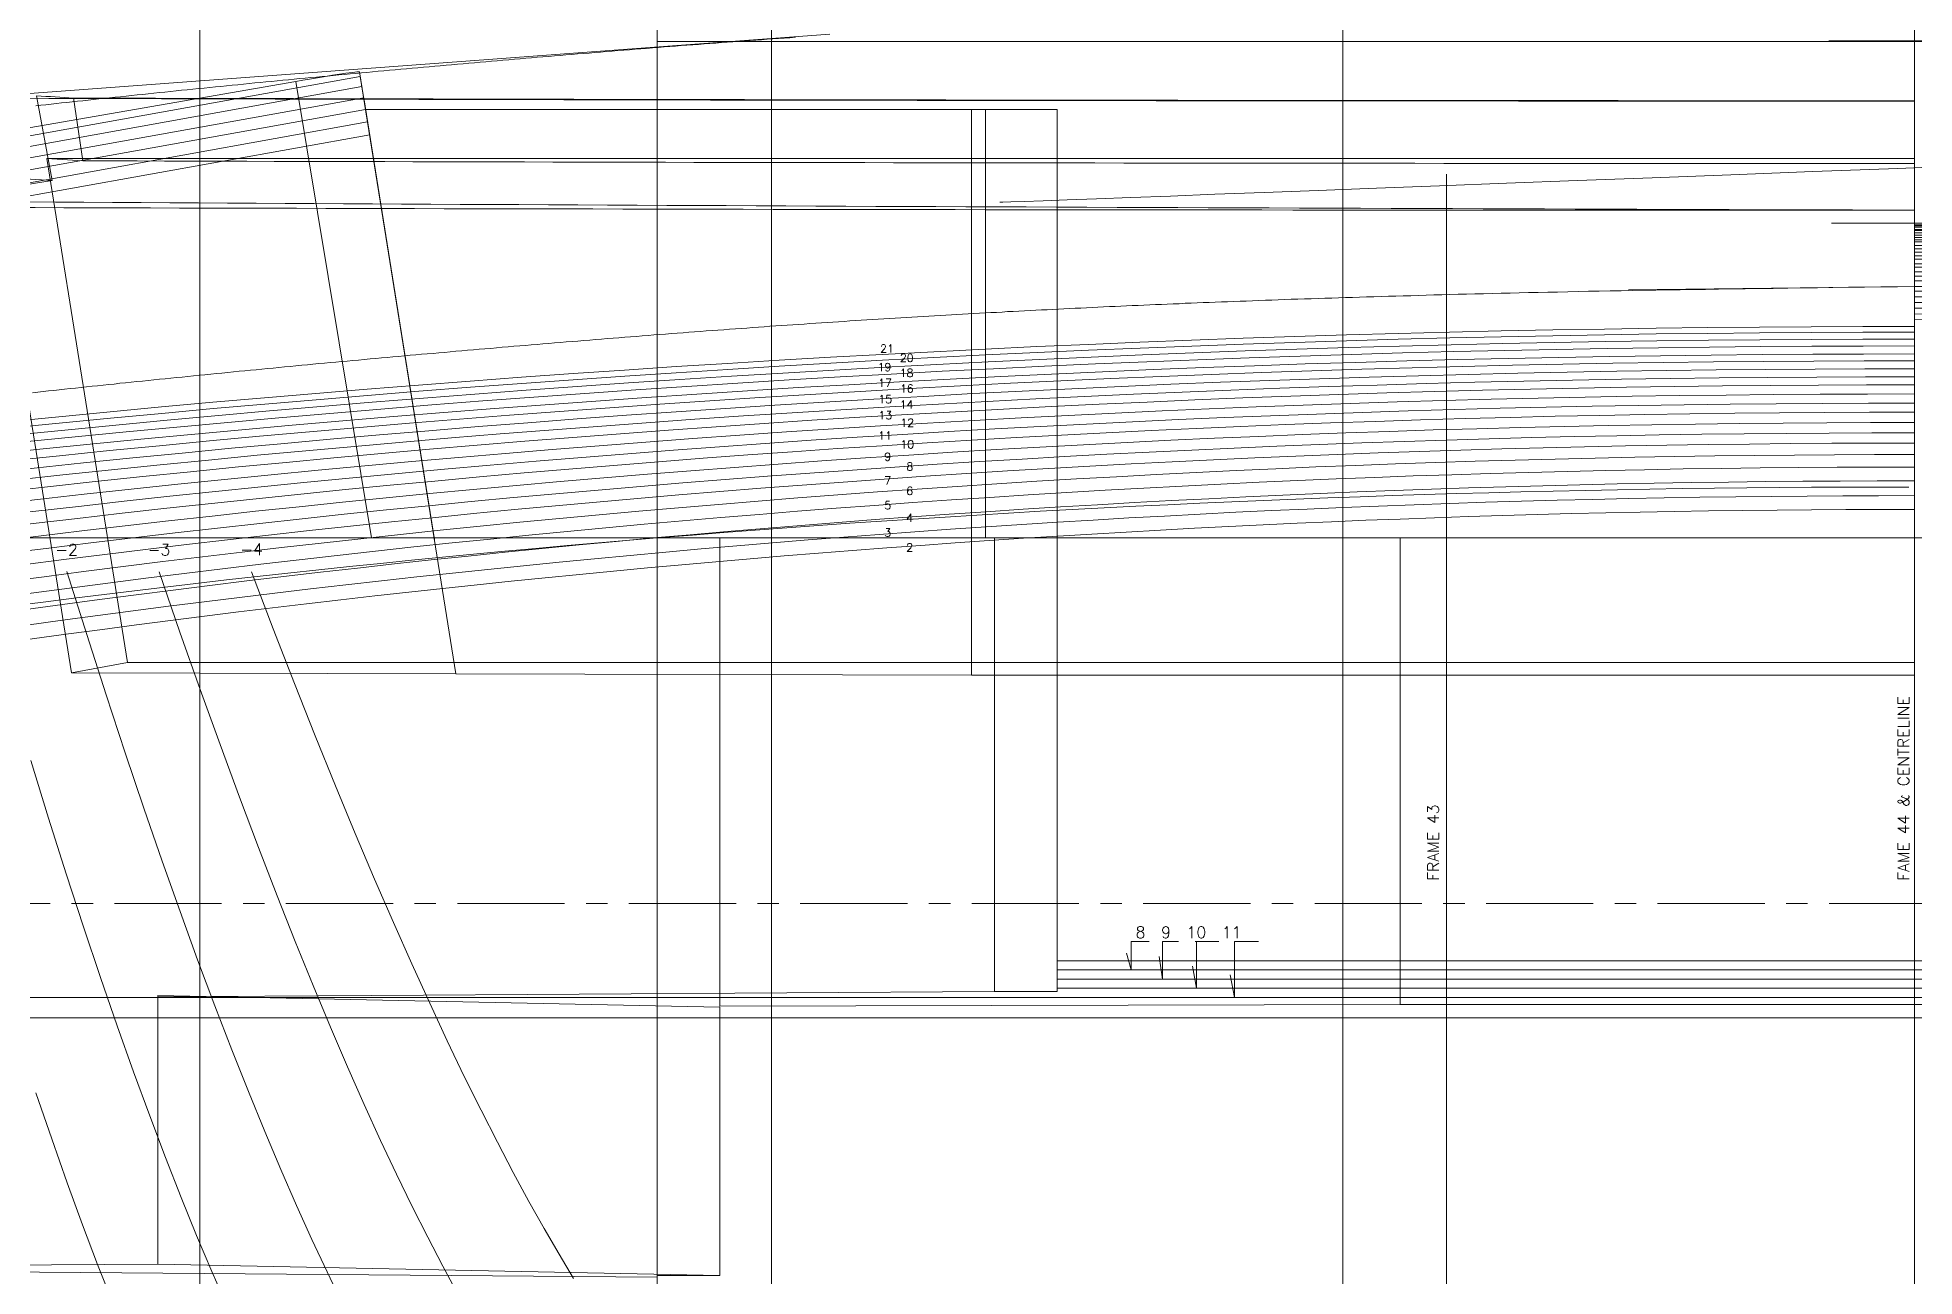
# Model space of a CAD drawing. Extents: x -3086 to 3308, y -97 to 4301.
# Drawn here: x -1642 to 0, y 2224 to 3308 of the extents above; entities that cross this region are included whole.
import ezdxf
from ezdxf.enums import TextEntityAlignment as Align

# ---------------------------------------------------------------- set-up
doc = ezdxf.new("R2010")
doc.units = 0
doc.header["$LTSCALE"] = 3
doc.header["$MEASUREMENT"] = 0
doc.linetypes.add('CENTER', pattern=[50, 31.25, -6.25, 6.25, -6.25])
doc.layers.get('0').update_dxf_attribs({"linetype": 'CONTINUOUS'})
for name, color, linetype in [('-1', 7, 'CONTINUOUS'), ('-2', 7, 'CONTINUOUS'), ('-3', 7, 'CONTINUOUS'), ('-4', 7, 'CONTINUOUS'), ('10', 7, 'CONTINUOUS'), ('11', 7, 'CONTINUOUS'), ('12', 7, 'CONTINUOUS'), ('13', 7, 'CONTINUOUS'), ('14', 7, 'CONTINUOUS'), ('15', 7, 'CONTINUOUS'), ('16', 7, 'CONTINUOUS'), ('17', 7, 'CONTINUOUS'), ('18', 7, 'CONTINUOUS'), ('19', 7, 'CONTINUOUS'), ('2', 7, 'CONTINUOUS'), ('20', 7, 'CONTINUOUS'), ('21', 7, 'CONTINUOUS'), ('22', 7, 'CONTINUOUS'), ('23', 7, 'CONTINUOUS'), ('24', 7, 'CONTINUOUS'), ('25', 7, 'CONTINUOUS'), ('26', 7, 'CONTINUOUS'), ('27', 7, 'CONTINUOUS'), ('28', 7, 'CONTINUOUS'), ('29', 7, 'CONTINUOUS'), ('3', 7, 'CONTINUOUS'), ('30', 7, 'CONTINUOUS'), ('31', 7, 'CONTINUOUS'), ('32', 7, 'CONTINUOUS'), ('33', 7, 'CONTINUOUS'), ('34', 7, 'CONTINUOUS'), ('35', 7, 'CONTINUOUS'), ('36', 7, 'CONTINUOUS'), ('37', 7, 'CONTINUOUS'), ('38', 7, 'CONTINUOUS'), ('39', 7, 'CONTINUOUS'), ('4', 7, 'CONTINUOUS'), ('40', 7, 'CONTINUOUS'), ('41', 7, 'CONTINUOUS'), ('42', 7, 'CONTINUOUS'), ('43', 7, 'CONTINUOUS'), ('44', 7, 'CONTINUOUS'), ('45', 7, 'CONTINUOUS'), ('46', 7, 'CONTINUOUS'), ('47', 7, 'CONTINUOUS'), ('48', 7, 'CONTINUOUS'), ('49', 7, 'CONTINUOUS'), ('5', 7, 'CONTINUOUS'), ('6', 7, 'CONTINUOUS'), ('7', 7, 'CONTINUOUS'), ('8', 7, 'CONTINUOUS'), ('9', 7, 'CONTINUOUS'), ('CENTER', 1, 'CENTER'), ('P1', 1, 'CONTINUOUS'), ('P3', 7, 'CONTINUOUS'), ('P5', 3, 'CONTINUOUS')]:
    doc.layers.add(name, color=color, linetype=linetype)
doc.styles.get("Standard").update_dxf_attribs({"font": 'SIMPLEX'})

msp = doc.modelspace()

# ---------------------------------------------------------------- linework, layer by layer
at = {"layer": '-1', "lineweight": 0, "elevation": -20650}
msp.add_lwpolyline([(-1647.9, 2675.3), (-1632.3, 2624.7), (-1616.9, 2576.2), (-1601.8, 2529.8), (-1586.9, 2485.5), (-1572.3, 2443.2), (-1558, 2402.9), (-1543.8, 2364.4), (-1529.9, 2327.8), (-1516.2, 2292.9), (-1502.8, 2259.7), (-1489.5, 2228.2), (-1476.4, 2198.3)], dxfattribs=at)
at = {"layer": '-2', "lineweight": 0, "elevation": -21050}
msp.add_lwpolyline([(-1616.3, 2840.5), (-1598.9, 2785.4), (-1581.9, 2732.6), (-1565.3, 2682), (-1549, 2633.6), (-1533, 2587.3), (-1517.3, 2543), (-1501.9, 2500.8), (-1486.8, 2460.5), (-1472, 2422.1), (-1457.5, 2385.5), (-1443.2, 2350.6), (-1429.2, 2317.5), (-1415.5, 2286), (-1402, 2256.1), (-1388.7, 2227.7), (-1375.7, 2200.8)], dxfattribs=at)
at = {"layer": '-3', "lineweight": 0, "elevation": -21450}
msp.add_lwpolyline([(-1535.7, 2840.3), (-1517.5, 2787.7), (-1499.7, 2737.4), (-1482.3, 2689.2), (-1465.3, 2643.1), (-1448.7, 2599), (-1432.4, 2556.9), (-1416.5, 2516.8), (-1400.9, 2478.5), (-1385.6, 2442), (-1370.7, 2407.3), (-1356.1, 2374.3), (-1341.8, 2342.9), (-1327.8, 2313.2), (-1314.1, 2284.9), (-1300.6, 2258.2), (-1287.4, 2232.8), (-1274.5, 2208.8)], dxfattribs=at)
at = {"layer": '-4', "lineweight": 0, "elevation": -21850}
msp.add_lwpolyline([(-1454.8, 2840.4), (-1435.8, 2790.4), (-1417.2, 2742.6), (-1399.1, 2696.8), (-1381.3, 2653.1), (-1364.1, 2611.3), (-1347.2, 2571.5), (-1330.7, 2533.5), (-1314.6, 2497.3), (-1298.9, 2462.8), (-1283.6, 2430), (-1268.6, 2398.9), (-1254, 2369.3), (-1239.7, 2341.2), (-1225.8, 2314.7), (-1212.1, 2289.5), (-1198.8, 2265.7), (-1185.7, 2243.2), (-1173, 2222)], dxfattribs=at)
at = {"lineweight": 0, "elevation": -20250}
msp.add_lwpolyline([(-1643.4, 2384.4), (-1629.6, 2344.1), (-1616.1, 2305.7), (-1602.7, 2269.1), (-1589.5, 2234.3), (-1576.4, 2201.2)], dxfattribs=at)
at = {"layer": '10', "lineweight": 0}
msp.add_line((-1914.2, 3174, -16250), (-1359.6, 3273.8, -16250), dxfattribs=at)
msp.add_arc((0, -10966.4, -16250), 13946.4, 90, 100.32877, dxfattribs=at)
at = {"layer": '11', "lineweight": 0}
msp.add_arc((0, -11331.6, -15850), 14319.6, 90, 100.30539, dxfattribs=at)
at = {"layer": '12', "lineweight": 0}
msp.add_arc((0, -11650.4, -15450), 14646.4, 90, 100.29943, dxfattribs=at)
at = {"layer": '13', "lineweight": 0}
msp.add_arc((0, -11981.3, -15050), 14985.3, 90, 100.26813, dxfattribs=at)
at = {"layer": '14', "lineweight": 0}
msp.add_arc((0, -12319.5, -14650), 15330.5, 90, 100.21499, dxfattribs=at)
at = {"layer": '15', "color": 15, "lineweight": 0}
msp.add_polyline3d([(0, 453.1, 0), (0, 3305, 0)], dxfattribs=at)
msp.add_polyline3d([(0, 453.1, 0), (0, 3305, 0)], dxfattribs=at)
at = {"layer": '15', "lineweight": 0}
msp.add_arc((0, -12598.1, -14250), 15616.1, 90, 100.18335, dxfattribs=at)
at = {"layer": '16', "lineweight": 0}
msp.add_arc((0, -12874.4, -13850), 15899.4, 90, 100.13302, dxfattribs=at)
at = {"layer": '17', "lineweight": 0}
msp.add_arc((0, -13145.3, -13450), 16176.3, 90, 100.06598, dxfattribs=at)
at = {"layer": '18', "lineweight": 0}
msp.add_arc((0, -13275.3, -13050), 16313.3, 90, 100.06379, dxfattribs=at)
at = {"layer": '19', "lineweight": 0}
msp.add_arc((0, -13454.8, -12650), 16498.8, 90, 100.00693, dxfattribs=at)
at = {"layer": '2', "lineweight": 0}
msp.add_arc((0, -9123.9, -19450), 12018.9, 90, 99.15194, dxfattribs=at)
at = {"layer": '20', "lineweight": 0}
msp.add_arc((0, -13547.6, -12250), 16597.6, 90, 99.97703, dxfattribs=at)
at = {"layer": '21', "lineweight": 0}
msp.add_arc((0, -13682.6, -11850), 16737.6, 90, 99.89534, dxfattribs=at)
at = {"layer": '22', "lineweight": 0}
msp.add_arc((0, -13657.5, -11450), 16718.5, 80.11896, 90, dxfattribs=at)
at = {"layer": '23', "lineweight": 0}
msp.add_arc((0, -13606.6, -11050), 16672.6, 80.14541, 90, dxfattribs=at)
at = {"layer": '24', "lineweight": 0}
msp.add_arc((0, -13464.4, -10650), 16535.4, 80.14491, 90, dxfattribs=at)
at = {"layer": '25', "lineweight": 0}
msp.add_arc((0, -13299.2, -10250), 16375.2, 80.15793, 90, dxfattribs=at)
at = {"layer": '26', "lineweight": 0}
msp.add_arc((0, -13043.7, -9850), 16124.7, 80.14366, 90, dxfattribs=at)
at = {"layer": '27', "lineweight": 0}
msp.add_arc((0, -12701.2, -9450), 15787.2, 80.10172, 90, dxfattribs=at)
at = {"layer": '28', "lineweight": 0}
msp.add_polyline3d([(14.9, 3089.8, -9100.3), (0, 3090, -9100)], dxfattribs=at)
msp.add_arc((0, -12338.3, -9050), 15428.3, 80.07278, 90, dxfattribs=at)
at = {"layer": '29', "lineweight": 0}
msp.add_arc((0, -11891.1, -8650), 14986.1, 80.01482, 90, dxfattribs=at)
at = {"layer": '3', "lineweight": 0}
msp.add_line((-1100, 3928.8, -14650), (-1100, 1975, -14650), dxfattribs=at)
at = {"layer": '3', "lineweight": 0, "extrusion": (0, 1, 0)}
msp.add_line((0, 2761, -17949.6), (-1563.4, 2761, -17949.6), dxfattribs=at)
at = {"layer": '3', "lineweight": 0}
msp.add_arc((0, -9190.4, -19050), 12097.4, 90, 99.4739, dxfattribs=at)
at = {"layer": '30', "lineweight": 0}
msp.add_arc((0, -11427.3, -8250), 14526.3, 79.97024, 90, dxfattribs=at)
at = {"layer": '31', "lineweight": 0}
msp.add_arc((0, -10949.4, -7850), 14052.4, 79.94117, 90, dxfattribs=at)
at = {"layer": '32', "lineweight": 0}
msp.add_arc((0, -10331.3, -7450), 13438.3, 79.8334, 90, dxfattribs=at)
at = {"layer": '33', "lineweight": 0}
msp.add_arc((0, -9770.2, -7050), 12880.2, 79.78904, 90, dxfattribs=at)
at = {"layer": '34', "lineweight": 0}
msp.add_arc((0, -9143.8, -6650), 12257.8, 79.71398, 90, dxfattribs=at)
at = {"layer": '35', "lineweight": 0}
msp.add_arc((0, -8516.4, -6250), 11633.4, 79.65798, 90, dxfattribs=at)
at = {"layer": '36', "lineweight": 0}
msp.add_arc((0, -7829.7, -5850), 10949.7, 79.56782, 90, dxfattribs=at)
at = {"layer": '37', "lineweight": 0}
msp.add_arc((0, -7088.7, -5450), 10211.7, 79.43849, 90, dxfattribs=at)
at = {"layer": '38', "lineweight": 0}
msp.add_arc((0, -6358.5, -5050), 9484.5, 79.32963, 90, dxfattribs=at)
at = {"layer": '39', "lineweight": 0}
msp.add_arc((0, -5583.4, -4650), 8712.4, 79.17619, 90, dxfattribs=at)
at = {"layer": '4', "lineweight": 0}
msp.add_arc((0, -9272.5, -18650), 12192.5, 90, 99.77474, dxfattribs=at)
at = {"layer": '40', "lineweight": 0}
msp.add_arc((0, -4879.7, -4250), 8010.7, 79.11982, 90, dxfattribs=at)
at = {"layer": '41', "lineweight": 0}
msp.add_arc((0, -4136.4, -3850), 7269.4, 79.02312, 90, dxfattribs=at)
at = {"layer": '42', "lineweight": 0}
msp.add_arc((0, -3357.5, -3450), 6492.5, 78.87516, 90, dxfattribs=at)
at = {"layer": '43', "lineweight": 0}
msp.add_arc((0, -2602.3, -3050), 5739.3, 78.76427, 90, dxfattribs=at)
at = {"layer": '44', "lineweight": 0}
msp.add_arc((0, -1818.6, -2650), 4957.6, 78.5888, 90, dxfattribs=at)
at = {"layer": '45', "lineweight": 0}
msp.add_arc((0, -1112.6, -2250), 4252.6, 78.593, 90, dxfattribs=at)
at = {"layer": '46', "lineweight": 0}
msp.add_arc((0, -334.6, -1850), 3476.6, 78.4007, 90, dxfattribs=at)
at = {"layer": '47', "lineweight": 0}
msp.add_arc((0, 412.9, -1450), 2730.1, 78.2714, 90, dxfattribs=at)
at = {"layer": '48', "lineweight": 0}
msp.add_arc((0, 1077, -1050), 2066, 78.5663, 90, dxfattribs=at)
at = {"layer": '49', "lineweight": 0}
msp.add_arc((0, 1804.1, -650), 1339.9, 78.6943, 90, dxfattribs=at)
at = {"layer": '5', "lineweight": 0}
msp.add_line((-1702.1, 3159.7, -18254.9), (-1351.4, 3222.8, -18254.9), dxfattribs=at)
msp.add_arc((0, -9425.7, -18250), 12357.7, 90, 100.00692, dxfattribs=at)
at = {"layer": '6', "lineweight": 0}
msp.add_line((-1750.1, 3162.5, -17854.9), (-1353.2, 3234, -17854.9), dxfattribs=at)
msp.add_arc((0, -9634.6, -17850), 12577.6, 90, 100.17986, dxfattribs=at)
at = {"layer": '7', "lineweight": 0}
msp.add_line((-1681.7, 3186.1, -17450), (-1355, 3244.9, -17450), dxfattribs=at)
msp.add_arc((0, -9951.4, -17450), 12904.4, 90, 100.25138, dxfattribs=at)
at = {"layer": '8', "lineweight": 0}
msp.add_line((-1839.8, 3168.3, -17050), (-1356.6, 3255.2, -17050), dxfattribs=at)
msp.add_arc((0, -10302.9, -17050), 13264.9, 90, 100.28155, dxfattribs=at)
at = {"layer": '9', "lineweight": 0}
msp.add_line((-1878.9, 3171.1, -16650), (-1358.2, 3264.9, -16650), dxfattribs=at)
msp.add_arc((0, -10622.6, -16650), 13593.6, 90, 100.32213, dxfattribs=at)
at = {"layer": 'CENTER', "lineweight": 0}
for p, q in [((0, 4142.9, -14850), (0, 2448, -14850)), ((0, 2870, -15540), (0, 2461.8, -15540))]:
    msp.add_line(p, q, dxfattribs=at)
at = {"layer": 'CENTER', "lineweight": 0, "extrusion": (0, 1, 0)}
for p, q in [((0, 3090, -9100), (0, 4027, -11021)), ((0, 3144, -650), (0, 3145.3, -125.7)), ((0, 3143, -1050), (0, 3144, -650)), ((0, 3143, -1050), (0, 3144, -650)), ((0, 3142, -1850), (0, 3143, -1450)), ((0, 3143, -1450), (0, 3143, -1050)), ((0, 3143, -1450), (0, 3143, -1050)), ((0, 3142, -1850), (0, 3143, -1450)), ((0, 3140, -2250), (0, 3142, -1850)), ((0, 3140, -2250), (0, 3142, -1850)), ((0, 3139, -2650), (0, 3140, -2250)), ((0, 3139, -2650), (0, 3140, -2250)), ((0, 3137, -3050), (0, 3139, -2650)), ((0, 3137, -3050), (0, 3139, -2650)), ((0, 3135, -3450), (0, 3137, -3050)), ((0, 3135, -3450), (0, 3137, -3050)), ((0, 3133, -3850), (0, 3135, -3450)), ((0, 3133, -3850), (0, 3135, -3450)), ((0, 3131, -4250), (0, 3133, -3850)), ((0, 3131, -4250), (0, 3133, -3850)), ((0, 3129, -4650), (0, 3131, -4250)), ((0, 3129, -4650), (0, 3131, -4250)), ((0, 3126, -5050), (0, 3129, -4650)), ((0, 3126, -5050), (0, 3129, -4650)), ((0, 3123, -5450), (0, 3126, -5050)), ((0, 3123, -5450), (0, 3126, -5050)), ((0, 3120, -5850), (0, 3123, -5450)), ((0, 3120, -5850), (0, 3123, -5450)), ((0, 3117, -6250), (0, 3120, -5850)), ((0, 3117, -6250), (0, 3120, -5850)), ((0, 3114, -6650), (0, 3117, -6250)), ((0, 3114, -6650), (0, 3117, -6250)), ((0, 3110, -7050), (0, 3114, -6650)), ((0, 3110, -7050), (0, 3114, -6650)), ((0, 3107, -7450), (0, 3110, -7050)), ((0, 3107, -7450), (0, 3110, -7050)), ((0, 3103, -7850), (0, 3107, -7450)), ((0, 3103, -7850), (0, 3107, -7450)), ((0, 3099, -8250), (0, 3103, -7850)), ((0, 3099, -8250), (0, 3103, -7850)), ((0, 3095, -8650), (0, 3099, -8250)), ((0, 3095, -8650), (0, 3099, -8250)), ((0, 3090, -9050), (0, 3095, -8650)), ((0, 3090, -9050), (0, 3095, -8650)), ((0, 3086, -9450), (0, 3090, -9050)), ((0, 3086, -9450), (0, 3090, -9050)), ((0, 3086, -9450), (0, 3081, -9850)), ((0, 3076, -10250), (0, 3081, -9850)), ((0, 3076, -10250), (0, 3081, -9850)), ((0, 3071, -10650), (0, 3076, -10250)), ((0, 3071, -10650), (0, 3076, -10250)), ((0, 3066, -11050), (0, 3071, -10650)), ((0, 3066, -11050), (0, 3071, -10650)), ((0, 3061, -11450), (0, 3066, -11050)), ((0, 3061, -11450), (0, 3066, -11050)), ((0, 3055, -11850), (0, 3061, -11450)), ((0, 3055, -11850), (0, 3061, -11450)), ((0, 3050, -12250), (0, 3055, -11850)), ((0, 3050, -12250), (0, 3055, -11850)), ((0, 3044, -12650), (0, 3050, -12250)), ((0, 3044, -12650), (0, 3050, -12250)), ((0, 3038, -13050), (0, 3044, -12650)), ((0, 3038, -13050), (0, 3044, -12650)), ((0, 3031, -13450), (0, 3038, -13050)), ((0, 3031, -13450), (0, 3038, -13050)), ((0, 3025, -13850), (0, 3031, -13450)), ((0, 3025, -13850), (0, 3031, -13450)), ((0, 3018, -14250), (0, 3025, -13850)), ((0, 3018, -14250), (0, 3025, -13850)), ((0, 3011, -14650), (0, 3018, -14250)), ((0, 3011, -14650), (0, 3018, -14250)), ((0, 3004, -15050), (0, 3011, -14650)), ((0, 3004, -15050), (0, 3011, -14650)), ((0, 2996, -15450), (0, 3004, -15050)), ((0, 2996, -15450), (0, 3004, -15050)), ((0, 2988, -15850), (0, 2996, -15450)), ((0, 2988, -15850), (0, 2996, -15450)), ((0, 2980, -16250), (0, 2988, -15850)), ((0, 2980, -16250), (0, 2988, -15850)), ((0, 2971, -16650), (0, 2980, -16250)), ((0, 2971, -16650), (0, 2980, -16250)), ((0, 2962, -17050), (0, 2971, -16650)), ((0, 2962, -17050), (0, 2971, -16650)), ((0, 2953, -17450), (0, 2962, -17050)), ((0, 2953, -17450), (0, 2962, -17050)), ((0, 2943, -17850), (0, 2953, -17450)), ((0, 2943, -17850), (0, 2953, -17450)), ((0, 2932, -18250), (0, 2943, -17850)), ((0, 2932, -18250), (0, 2943, -17850)), ((0, 2920, -18650), (0, 2932, -18250)), ((0, 2920, -18650), (0, 2932, -18250)), ((0, 2907, -19050), (0, 2920, -18650)), ((0, 2907, -19050), (0, 2920, -18650)), ((0, 2895, -19450), (0, 2907, -19050)), ((0, 2895, -19450), (0, 2907, -19050)), ((0, 2461.8, -15540), (0, 2500, -17349.6))]:
    msp.add_line(p, q, dxfattribs=at)
at = {"layer": 'CENTER', "lineweight": 0, "extrusion": (-1, 0, 0)}
for p, q in [((0, 3305, 0), (0, 2736.4, -440.9)), ((0, 2752.6, -18470.5), (0, 3252.6, -18550.5)), ((0, 2761, -17950), (0, 3201.9, -17950)), ((0, 3197.6, -18541.7), (0, 3201.9, -17949.6)), ((0, 2895, -19450), (0, 2883, -19757)), ((0, 2750, -17349.6), (0, 2776, -18650))]:
    msp.add_line(p, q, dxfattribs=at)
at = {"layer": 'CENTER', "lineweight": 0, "extrusion": (7.03121e-18, -0.999974, 0.007143)}
for p, q in [((0, 3252.2, -18600.5), (0, 3252.6, -18550.5)), ((0, 3156.7, -18675.6), (0, 3156.8, -18655.6)), ((0, 2750, -17349.6), (0, 2500, -17349.6))]:
    msp.add_line(p, q, dxfattribs=at)
at = {"layer": 'CENTER', "lineweight": 0, "extrusion": (1, 0, 0)}
for p, q in [((0, 3156.8, -18655.6), (0, 3252.2, -18600.5)), ((0, 2914.6, -18817), (0, 3159.4, -18675.6)), ((0, 2920, -18650), (0, 2776, -18650))]:
    msp.add_line(p, q, dxfattribs=at)
at = {"layer": 'CENTER', "color": 1, "lineweight": 0}
msp.add_line((0, 2870, -14850), (0, 2870, -15540), dxfattribs=at)
at = {"layer": 'CENTER', "color": 5, "lineweight": 0}
msp.add_line((3169.1, 2550, -10650), (-2987.4, 2550, -10650), dxfattribs=at)
at = {"layer": 'CENTER', "linetype": 'Continuous', "lineweight": 0}
for q in [(-2982.3, 2450), (2982.3, 2450)]:
    msp.add_line((0, 2450), q, dxfattribs=at)
at = {"layer": 'P1', "lineweight": 0}
for p, q in [((-1500, 0, -10650), (-1500, 4224.4, -10650)), ((-1000, 0, -10650), (-1000, 4224.4, -10650)), ((-500, 0, -10650), (-500, 4224.4, -10650)), ((-409.4, 3188.3, 78.5), (-409.4, 493, 78.5)), ((-685.1, 2516.8, -10650), (-685.1, 2492, -17049.7)), ((-669.5, 2516.8, -10650), (-685.1, 2516.8, -10650)), ((-643.9, 2516.8, -10650), (-657.7, 2516.8, -10650)), ((-657.7, 2516.8, -10650), (-657.7, 2484, -16649.8)), ((-608.5, 2516.8, -10650), (-629.3, 2516.8, -10650)), ((-628, 2516.8, -10650), (-628, 2476, -16249.8)), ((-573.7, 2516.8, -10650), (-594.8, 2516.8, -10650)), ((-594.8, 2516.8, -10650), (-594.8, 2468, -15849.9)), ((-685.1, 2492, -17049.7), (-689.2, 2506.7, -10650)), ((-657.7, 2484, -16649.8), (-660.8, 2503.7, -10650)), ((-628, 2476, -16249.8), (-631.5, 2495.4, -10650)), ((-594.8, 2468, -15849.9), (-598.6, 2487.6, -10650))]:
    msp.add_line(p, q, dxfattribs=at)
at = {"layer": 'P1', "lineweight": 0, "extrusion": (0, 1, 0)}
for p, q in [((-1825.9, 3245.7, -10461.1), (-948.8, 3310.7, -9830.1)), ((-75, 3305, 0), (0, 3305, 0)), ((75, 3305, 0), (0, 3305, 0)), ((-1294.8, 2868.7, -16005.5), (-1360.3, 3278, -16005.8)), ((0, 3145.3, -125.7), (-72.5, 3145.3, -125.7)), ((0, 3145.3, -125.7), (72.5, 3145.3, -125.7)), ((-750, 2870, -17374.8), (-750, 2750, -17374.7)), ((0, 2752, -17448.8), (0, 2761, -17950)), ((0, 2750.5, -17376.6), (0, 2752, -17448.8)), ((0, 2750, -17349.6), (0, 2750.5, -17376.6)), ((0, 2500, -17349.6), (750, 2500, -17349.6))]:
    msp.add_line(p, q, dxfattribs=at)
at = {"layer": 'P1', "lineweight": 0, "extrusion": (0, -1, 0)}
msp.add_line((-750, 3244.9, -17364.7), (-750, 2870, -17302.2), dxfattribs=at)
at = {"layer": 'P3', "lineweight": 0}
for p, q in [((0, -30, -10650), (0, 4272.1, -10650)), ((-1360.3, 3277.9, -16012.2), (-1355, 3244.9, -17450)), ((-1359.6, 3273.8, -16250), (-1295, 2870, -16250)), ((-1358.2, 3264.9, -16650), (-1295, 2870, -16650)), ((-1356.6, 3255.2, -17050), (-1295, 2870, -17050)), ((-1355, 3244.9, -17450), (-1276, 2751.1, -17450)), ((-1355, 3244.9, -17450), (-825, 3244.9, -17450)), ((-1681.7, 3186.1, -17450), (-1612.2, 2752, -17450)), ((-1633.9, 3201.9, -17949.6), (-1563.4, 2761, -17949.6)), ((-250, 3087, -9113), (0, 3090, -9100)), ((0, 3090, -9100), (0, 3090, -9100)), ((0, 3090, -9100), (0, 3090, -9100)), ((250, 3087, -9113), (0, 3090, -9100)), ((-1295, 2870, -17450), (-750, 2870, -17450)), ((-1295, 2870, -17050), (-750, 2870, -17050)), ((-1295, 2870, -16650), (-750, 2870, -16650)), ((-1295, 2870, -16250), (-750, 2870, -16250)), ((-804.8, 2870, -16084.7), (-804.8, 2473, -16084.7)), ((-750, 2870, -16156.9), (-750, 2870, -17302.2)), ((-750, 2870, -17050), (-750, 2492, -17050)), ((-750, 2870, -16650), (-750, 2484, -16650)), ((-750, 2870, -16250), (-750, 2476, -16250)), ((-750, 2870, -16156.9), (-750, 2473, -16156.9)), ((-750, 2870, -17302.2), (-750, 2870, -17374.8)), ((0, 2750, -17349.6), (-750, 2750, -17349.6)), ((-750, 2473, -16156.9), (-750, 2500, -17449.6)), ((0, 2500, -17449.6), (-750, 2500, -17449.6)), ((0, 2500, -17349.6), (-750, 2500, -17349.6)), ((0, 2500, -17349.6), (750, 2500, -17349.6)), ((0, 2500, -17449.6), (750, 2500, -17449.6)), ((0, 2492, -17049.7), (-750, 2492, -17049.7)), ((0, 2484, -16649.8), (-750, 2484, -16649.8)), ((0, 2492, -17049.7), (750, 2492, -17049.7)), ((0, 2484, -16649.8), (750, 2484, -16649.8)), ((0, 2468, -15849.9), (-1750, 2468, -15849.9)), ((0, 2468, -15849.9), (-1641.4, 2468, -15849.9)), ((-1536.6, 2469.6, -15879.3), (-1536.6, 2234.6, -15879.3)), ((0, 2476, -16249.8), (-750, 2476, -16249.8)), ((0, 2476, -16249.8), (750, 2476, -16249.8)), ((0, 2468, -15849.9), (750, 2468, -15849.9)), ((-1045, 2459.5, -15375.2), (-1045, 2224.5, -15375.2))]:
    msp.add_line(p, q, dxfattribs=at)
at = {"layer": 'P3', "color": 7, "lineweight": 0}
for p, q in [((-1100, 3304.5, -14850), (1364.5, 3304.5, -14850)), ((-1100, 3304.5, -14923.8), (674.4, 3304.5, -14923.8)), ((-1100, 3304.5, -14850), (-1100, 3304.5, -14923.8)), ((0, 3304.5, -14850), (0, 3304.5, -14923.8)), ((-1100, 2870, -14650), (-1100, 2870, -15302.9)), ((675, 2870, -15540), (-450, 2870, -15540)), ((0, 2870, -15540), (450, 2870, -15540)), ((0, 2461.8, -15540), (-450, 2461.8, -15540)), ((0, 2461.8, -15540), (750, 2461.8, -15540))]:
    msp.add_line(p, q, dxfattribs=at)
at = {"layer": 'P3', "color": 7, "lineweight": 0, "extrusion": (0, 1, 0)}
for p, q in [((-1100, 3304.5, -14850), (-1100, 2870, -14850)), ((-1100, 2870, -14993.3), (-1046.1, 2870, -14993.3)), ((-1046.1, 2870, -14993.3), (-449.2, 2870, -14993.3)), ((-1045, 2870, -15375.2), (-450, 2870, -15540)), ((-449.2, 2870, -14993.3), (674.4, 2870, -14993.3))]:
    msp.add_line(p, q, dxfattribs=at)
at = {"layer": 'P3', "color": 7, "lineweight": 0, "extrusion": (1, 0, 0)}
for p, q in [((-1100, 2870, -14993.3), (-1100, 3304.5, -14923.8)), ((-1045, 2460.2, -15375.2), (-450, 2461.8, -15540))]:
    msp.add_line(p, q, dxfattribs=at)
at = {"layer": 'P3', "lineweight": 0, "extrusion": (1, 0, 0)}
for p, q in [((0, 2870, -14993.3), (0, 3304.5, -14923.8)), ((-1642.8, 3256.9, -17949.3), (-1629.1, 3182.9, -17904.4)), ((-1045, 2870, -15375.2), (-1045, 2460.2, -15375.2)), ((-1612.2, 2752, -17450), (-1563.4, 2761, -17949.6))]:
    msp.add_line(p, q, dxfattribs=at)
at = {"layer": 'P3', "lineweight": 0, "extrusion": (0, 1, 0)}
for p, q in [((-1415.9, 3269.5, -15939.6), (-1694.2, 3221.1, -15860.2)), ((-1681.7, 3186.1, -17450), (-1629.1, 3182.9, -17904.4)), ((0, 3201.9, -17949.6), (-1633.9, 3201.9, -17949.6)), ((-1695, 2870, -15835.4), (-1349.8, 2870, -15932)), ((-1349.8, 2870, -15932), (-804.8, 2870, -16084.7)), ((-1295, 2870, -16004.2), (-1295, 2870, -17147.5)), ((-750, 2723, -16156.9), (-750, 2870, -16156.9)), ((-750, 2500, -17349.6), (-362.3, 2500, -17349.6)), ((-362.3, 2500, -17349.6), (0, 2500, -17349.6)), ((-1536.6, 2468.6, -15879.3), (-1349.7, 2469.6, -15931.8)), ((-1536.6, 2469.6, -15879.3), (-1045, 2459.5, -15375.2)), ((-1349.7, 2469.6, -15931.8), (-804.8, 2473, -16084.7)), ((-1045, 2224.5, -15375.2), (-1045, 2459.5, -15375.2)), ((-1695.3, 2233.7, -15834.8), (-1536.6, 2234.6, -15879.3)), ((-1536.6, 2234.6, -15879.3), (-1045, 2224.5, -15375.2)), ((-1750, 2228.4, -15571.5), (-1100, 2223.1, -15302.9))]:
    msp.add_line(p, q, dxfattribs=at)
at = {"layer": 'P3', "lineweight": 0, "extrusion": (-1, 0, 0)}
for p, q in [((-1349.8, 2870, -15932), (-1415.9, 3269.5, -15939.6)), ((-825, 3244.9, -17450), (-825, 2750, -17449.7)), ((-750, 3244.9, -17375), (-750, 2750, -17374.7)), ((-750, 2500, -17349.6), (-750, 2750, -17349.6)), ((-750, 2473, -16156.9), (-750, 2723, -16156.9))]:
    msp.add_line(p, q, dxfattribs=at)
at = {"layer": 'P3', "lineweight": 0, "extrusion": (7.03121e-18, -0.999974, 0.007143)}
for p, q in [((-1610.5, 3255, -18218.9), (-1602.3, 3200, -18212.9)), ((-1602.3, 3200, -18212.9), (-1633.9, 3201.9, -17949.6)), ((-1725.3, 3167.1, -17894.2), (-1629.1, 3182.9, -17904.4))]:
    msp.add_line(p, q, dxfattribs=at)
at = {"layer": 'P3', "lineweight": 0, "extrusion": (0, -1, 0)}
for p, q in [((-1355, 3244.9, -17200), (-812.6, 3244.9, -17290.7)), ((-1355, 3244.9, -17200), (-1295, 2870, -17147.5)), ((-812.6, 3244.9, -17290.7), (-812.6, 2870, -17228.2)), ((-1295, 2870, -17147.5), (-812.6, 2870, -17228.2)), ((-1612.2, 2752, -17450), (-1276, 2751.1, -17449.9)), ((-1276, 2751.1, -17449.9), (-825, 2750, -17449.7))]:
    msp.add_line(p, q, dxfattribs=at)
at = {"layer": 'P3', "color": 7, "linetype": 'Continuous', "lineweight": 0}
for p, q in [((-1100, 2870, -15302.9), (-1100, 1988.1, -15302.9)), ((-450, 2870, -15540), (-450, 2461.8, -15540))]:
    msp.add_line(p, q, dxfattribs=at)
at = {"layer": 'P3', "lineweight": 0, "extrusion": (7.03121e-18, -0.999974, 0.007143), "elevation": -3385}
msp.add_lwpolyline([(-1642.8, -17925.5, 0.000004), (-1610.5, -18195.2, 0.000643)], format="xyb", dxfattribs=at)
at = {"layer": 'P3', "lineweight": 0}
for points in [[(-1643.5, 3248.1, -10243), (-1639.1, 3248.6, -10239), (-1634.6, 3249.1, -10234.9), (-1630.1, 3249.6, -10230.8), (-1625.5, 3250.1, -10226.7), (-1620.9, 3250.6, -10222.7), (-1616.4, 3251.1, -10218.6), (-1611.7, 3251.6, -10214.5), (-1607.1, 3252.1, -10210.5), (-1602.4, 3252.6, -10206.4), (-1597.8, 3253.1, -10202.3), (-1593.1, 3253.6, -10198.3), (-1588.3, 3254.1, -10194.2), (-1583.6, 3254.6, -10190.2), (-1578.9, 3255.1, -10186.1), (-1574.1, 3255.6, -10182.1), (-1569.3, 3256.1, -10178.1), (-1564.5, 3256.6, -10174.1), (-1559.7, 3257.1, -10170.1), (-1554.8, 3257.6, -10166.1), (-1550, 3258.1, -10162.1), (-1545.2, 3258.6, -10158.1), (-1540.3, 3259.2, -10154.1), (-1535.4, 3259.7, -10150.2), (-1530.5, 3260.2, -10146.2), (-1525.7, 3260.7, -10142.3), (-1520.8, 3261.2, -10138.4), (-1515.9, 3261.7, -10134.5), (-1511, 3262.2, -10130.7), (-1506.1, 3262.7, -10126.8), (-1501.1, 3263.2, -10123), (-1496.2, 3263.7, -10119.1), (-1491.3, 3264.2, -10115.3), (-1486.4, 3264.7, -10111.6), (-1481.5, 3265.1, -10107.8), (-1476.6, 3265.6, -10104.1), (-1471.6, 3266.1, -10100.4), (-1466.7, 3266.6, -10096.7), (-1461.8, 3267.1, -10093), (-1456.9, 3267.6, -10089.3), (-1452, 3268.1, -10085.7), (-1447.1, 3268.5, -10082.1), (-1442.2, 3269, -10078.5), (-1437.3, 3269.5, -10074.9), (-1432.4, 3270, -10071.4), (-1427.5, 3270.5, -10067.9), (-1422.5, 3270.9, -10064.4), (-1417.6, 3271.4, -10060.9), (-1412.7, 3271.9, -10057.4), (-1407.8, 3272.3, -10053.9), (-1402.9, 3272.8, -10050.5), (-1398, 3273.3, -10047.1), (-1393.1, 3273.7, -10043.7), (-1388.2, 3274.2, -10040.3), (-1383.3, 3274.7, -10037), (-1378.3, 3275.1, -10033.7), (-1373.4, 3275.6, -10030.3), (-1368.5, 3276.1, -10027), (-1363.6, 3276.5, -10023.8), (-1358.7, 3277, -10020.5), (-1353.8, 3277.4, -10017.3), (-1348.8, 3277.9, -10014), (-1343.9, 3278.3, -10010.8), (-1339, 3278.8, -10007.6), (-1334, 3279.2, -10004.4), (-1329.1, 3279.7, -10001.3), (-1324.2, 3280.1, -9998.1), (-1319.2, 3280.6, -9995), (-1314.3, 3281, -9991.9), (-1309.4, 3281.5, -9988.8), (-1304.4, 3281.9, -9985.7), (-1299.5, 3282.3, -9982.7), (-1294.5, 3282.8, -9979.6), (-1289.6, 3283.2, -9976.6), (-1284.6, 3283.7, -9973.6), (-1279.7, 3284.1, -9970.6), (-1274.7, 3284.5, -9967.6), (-1269.7, 3285, -9964.7), (-1264.8, 3285.4, -9961.7), (-1259.8, 3285.8, -9958.8), (-1254.8, 3286.3, -9955.8), (-1249.8, 3286.7, -9952.9), (-1244.8, 3287.1, -9950), (-1239.8, 3287.6, -9947.2), (-1234.8, 3288, -9944.3), (-1229.8, 3288.4, -9941.4), (-1224.8, 3288.9, -9938.6), (-1219.8, 3289.3, -9935.8), (-1214.8, 3289.7, -9933), (-1209.8, 3290.1, -9930.2), (-1204.8, 3290.6, -9927.4), (-1199.8, 3291, -9924.6), (-1194.7, 3291.4, -9921.9), (-1189.7, 3291.8, -9919.1), (-1184.7, 3292.2, -9916.4), (-1179.7, 3292.7, -9913.7), (-1174.6, 3293.1, -9911), (-1169.6, 3293.5, -9908.3), (-1164.5, 3293.9, -9905.6), (-1159.5, 3294.3, -9903), (-1154.5, 3294.7, -9900.3), (-1149.4, 3295.2, -9897.7), (-1144.4, 3295.6, -9895.1), (-1139.3, 3296, -9892.5), (-1134.3, 3296.4, -9889.9), (-1129.2, 3296.8, -9887.3), (-1124.2, 3297.2, -9884.8), (-1119.2, 3297.6, -9882.2), (-1114.1, 3298, -9879.7), (-1109.1, 3298.4, -9877.2), (-1104, 3298.8, -9874.7), (-1099, 3299.2, -9872.2), (-1093.9, 3299.6, -9869.7), (-1088.9, 3300, -9867.3), (-1083.9, 3300.4, -9864.8), (-1078.8, 3300.8, -9862.4), (-1073.8, 3301.1, -9860), (-1068.8, 3301.5, -9857.6), (-1063.7, 3301.9, -9855.2), (-1058.7, 3302.3, -9852.8), (-1053.7, 3302.7, -9850.4), (-1048.7, 3303, -9848.1), (-1043.6, 3303.4, -9845.8), (-1038.6, 3303.8, -9843.4), (-1033.6, 3304.2, -9841.1), (-1028.6, 3304.5, -9838.9), (-1023.6, 3304.9, -9836.6), (-1018.6, 3305.3, -9834.3), (-1013.6, 3305.6, -9832.1), (-1008.6, 3306, -9829.8), (-1003.6, 3306.3, -9827.6), (-998.7, 3306.7, -9825.4), (-993.7, 3307, -9823.2), (-988.7, 3307.4, -9821.1), (-983.8, 3307.7, -9818.9), (-978.8, 3308.1, -9816.7)], [(-1646.4, 2997.1, -9720.1), (-1641.8, 2997.6, -9715.9), (-1637.1, 2998.1, -9711.8), (-1632.4, 2998.6, -9707.7), (-1627.7, 2999.1, -9703.6), (-1623, 2999.6, -9699.4), (-1618.3, 3000.1, -9695.3), (-1613.5, 3000.7, -9691.2), (-1608.7, 3001.2, -9687.1), (-1603.9, 3001.7, -9683), (-1599.1, 3002.2, -9678.9), (-1594.3, 3002.7, -9674.8), (-1589.4, 3003.2, -9670.8), (-1584.6, 3003.7, -9666.7), (-1579.7, 3004.2, -9662.6), (-1574.8, 3004.7, -9658.6), (-1569.9, 3005.3, -9654.5), (-1565, 3005.8, -9650.5), (-1560.1, 3006.3, -9646.5), (-1555.1, 3006.8, -9642.5), (-1550.2, 3007.3, -9638.5), (-1545.2, 3007.8, -9634.5), (-1540.3, 3008.3, -9630.6), (-1535.3, 3008.8, -9626.6), (-1530.3, 3009.3, -9622.7), (-1525.4, 3009.8, -9618.8), (-1520.4, 3010.3, -9614.9), (-1515.4, 3010.8, -9611), (-1510.4, 3011.3, -9607.2), (-1505.4, 3011.8, -9603.4), (-1500.5, 3012.3, -9599.6), (-1495.5, 3012.8, -9595.8), (-1490.5, 3013.3, -9592), (-1485.5, 3013.8, -9588.3), (-1480.6, 3014.3, -9584.6), (-1475.6, 3014.8, -9580.9), (-1470.6, 3015.3, -9577.2), (-1465.6, 3015.8, -9573.5), (-1460.7, 3016.3, -9569.9), (-1455.7, 3016.8, -9566.3), (-1450.7, 3017.2, -9562.7), (-1445.7, 3017.7, -9559.1), (-1440.8, 3018.2, -9555.5), (-1435.8, 3018.7, -9552), (-1430.8, 3019.2, -9548.5), (-1425.8, 3019.6, -9545), (-1420.9, 3020.1, -9541.5), (-1415.9, 3020.6, -9538.1), (-1410.9, 3021.1, -9534.6), (-1405.9, 3021.5, -9531.2), (-1401, 3022, -9527.8), (-1396, 3022.5, -9524.4), (-1391, 3022.9, -9521.1), (-1386, 3023.4, -9517.7), (-1381, 3023.9, -9514.4), (-1376, 3024.3, -9511.1), (-1371.1, 3024.8, -9507.8), (-1366.1, 3025.2, -9504.5), (-1361.1, 3025.7, -9501.3), (-1356.1, 3026.2, -9498.1), (-1351.1, 3026.6, -9494.8), (-1346.1, 3027.1, -9491.6), (-1341.1, 3027.5, -9488.5), (-1336.1, 3028, -9485.3), (-1331.1, 3028.4, -9482.1), (-1326.1, 3028.9, -9479), (-1321.1, 3029.3, -9475.9), (-1316.1, 3029.8, -9472.8), (-1311.1, 3030.2, -9469.7), (-1306, 3030.7, -9466.6), (-1301, 3031.1, -9463.6), (-1296, 3031.5, -9460.6), (-1291, 3032, -9457.5), (-1285.9, 3032.4, -9454.5), (-1280.9, 3032.9, -9451.5), (-1275.9, 3033.3, -9448.6), (-1270.8, 3033.8, -9445.6), (-1265.8, 3034.2, -9442.7), (-1260.7, 3034.6, -9439.7), (-1255.7, 3035.1, -9436.8), (-1250.6, 3035.5, -9433.9), (-1245.5, 3035.9, -9431), (-1240.5, 3036.4, -9428.1), (-1235.4, 3036.8, -9425.3), (-1230.3, 3037.2, -9422.4), (-1225.2, 3037.7, -9419.6), (-1220.1, 3038.1, -9416.8), (-1215.1, 3038.5, -9414), (-1210, 3039, -9411.2), (-1204.9, 3039.4, -9408.4), (-1199.8, 3039.8, -9405.6), (-1194.7, 3040.2, -9402.9), (-1189.6, 3040.7, -9400.2), (-1184.5, 3041.1, -9397.4), (-1179.4, 3041.5, -9394.7), (-1174.3, 3041.9, -9392), (-1169.2, 3042.3, -9389.4), (-1164, 3042.7, -9386.7), (-1158.9, 3043.2, -9384.1), (-1153.8, 3043.6, -9381.4), (-1148.7, 3044, -9378.8), (-1143.6, 3044.4, -9376.2), (-1138.5, 3044.8, -9373.6), (-1133.4, 3045.2, -9371), (-1128.3, 3045.6, -9368.5), (-1123.2, 3046, -9365.9), (-1118.1, 3046.4, -9363.4), (-1112.9, 3046.8, -9360.9), (-1107.8, 3047.2, -9358.4), (-1102.7, 3047.6, -9355.9), (-1097.6, 3048, -9353.4), (-1092.5, 3048.4, -9350.9), (-1087.4, 3048.8, -9348.5), (-1082.3, 3049.2, -9346), (-1077.2, 3049.6, -9343.6), (-1072.1, 3050, -9341.2), (-1067.1, 3050.4, -9338.8), (-1062, 3050.7, -9336.4), (-1056.9, 3051.1, -9334.1), (-1051.8, 3051.5, -9331.7), (-1046.7, 3051.9, -9329.4), (-1041.7, 3052.2, -9327.1), (-1036.6, 3052.6, -9324.8), (-1031.5, 3053, -9322.5), (-1026.5, 3053.4, -9320.2), (-1021.4, 3053.7, -9317.9), (-1016.4, 3054.1, -9315.7), (-1011.3, 3054.4, -9313.5), (-1006.3, 3054.8, -9311.2), (-1001.2, 3055.2, -9309), (-996.2, 3055.5, -9306.9), (-991.2, 3055.9, -9304.7), (-986.2, 3056.2, -9302.5), (-981.2, 3056.5, -9300.4), (-976.2, 3056.9, -9298.2), (-971.2, 3057.2, -9296.1), (-966.2, 3057.6, -9294), (-961.2, 3057.9, -9291.9), (-956.2, 3058.2, -9289.9), (-951.2, 3058.6, -9287.8), (-946.2, 3058.9, -9285.8), (-941.3, 3059.2, -9283.7), (-936.3, 3059.5, -9281.7), (-931.3, 3059.9, -9279.7), (-926.4, 3060.2, -9277.7), (-921.4, 3060.5, -9275.7), (-916.5, 3060.8, -9273.7), (-911.5, 3061.1, -9271.8), (-906.6, 3061.4, -9269.9), (-901.6, 3061.7, -9267.9), (-896.7, 3062, -9266), (-891.8, 3062.3, -9264.1), (-886.8, 3062.6, -9262.2), (-881.9, 3062.9, -9260.3), (-877, 3063.2, -9258.5), (-872, 3063.5, -9256.6), (-867.1, 3063.8, -9254.8), (-862.2, 3064.1, -9252.9), (-857.3, 3064.4, -9251.1), (-852.3, 3064.7, -9249.3), (-847.4, 3065, -9247.5), (-842.5, 3065.3, -9245.7), (-837.6, 3065.5, -9244), (-832.7, 3065.8, -9242.2), (-827.7, 3066.1, -9240.4), (-822.8, 3066.4, -9238.7), (-817.9, 3066.6, -9237), (-813, 3066.9, -9235.3), (-808.1, 3067.2, -9233.5), (-803.1, 3067.4, -9231.9), (-798.2, 3067.7, -9230.2), (-793.3, 3068, -9228.5), (-788.4, 3068.2, -9226.8), (-783.5, 3068.5, -9225.2), (-778.5, 3068.7, -9223.5), (-773.6, 3069, -9221.9), (-768.7, 3069.2, -9220.3), (-763.8, 3069.5, -9218.7), (-758.8, 3069.7, -9217), (-753.9, 3070, -9215.5), (-748.9, 3070.2, -9213.9), (-744, 3070.5, -9212.3), (-739.1, 3070.7, -9210.7), (-734.1, 3071, -9209.2), (-729.2, 3071.2, -9207.6), (-724.2, 3071.4, -9206.1), (-719.2, 3071.7, -9204.5), (-714.3, 3071.9, -9203), (-709.3, 3072.1, -9201.5), (-704.3, 3072.4, -9200), (-699.3, 3072.6, -9198.5), (-694.3, 3072.8, -9197), (-689.3, 3073.1, -9195.5), (-684.2, 3073.3, -9194.1), (-679.2, 3073.5, -9192.6), (-674.1, 3073.7, -9191.2), (-669, 3074, -9189.7), (-663.9, 3074.2, -9188.3), (-658.8, 3074.4, -9186.8), (-653.6, 3074.6, -9185.4), (-648.4, 3074.8, -9184), (-643.3, 3075, -9182.6), (-638, 3075.3, -9181.2), (-632.8, 3075.5, -9179.8), (-627.5, 3075.7, -9178.4), (-622.3, 3075.9, -9177), (-617, 3076.1, -9175.6), (-611.6, 3076.3, -9174.3), (-606.3, 3076.5, -9172.9), (-600.9, 3076.7, -9171.6), (-595.4, 3076.9, -9170.2), (-590, 3077.1, -9168.9), (-584.5, 3077.3, -9167.5), (-579, 3077.6, -9166.2), (-573.4, 3077.8, -9164.9), (-567.8, 3078, -9163.6), (-562.2, 3078.2, -9162.3), (-556.5, 3078.4, -9161), (-550.8, 3078.6, -9159.7), (-545.1, 3078.8, -9158.4), (-539.3, 3079, -9157.1), (-533.5, 3079.1, -9155.8), (-527.6, 3079.3, -9154.5), (-521.7, 3079.5, -9153.2), (-515.8, 3079.7, -9152), (-509.8, 3079.9, -9150.7), (-503.8, 3080.1, -9149.5), (-497.7, 3080.3, -9148.2), (-491.6, 3080.5, -9147), (-485.4, 3080.7, -9145.7), (-479.2, 3080.9, -9144.5), (-472.9, 3081.1, -9143.2), (-466.6, 3081.3, -9142), (-460.2, 3081.5, -9140.8), (-453.7, 3081.7, -9139.6), (-447.2, 3081.9, -9138.4), (-440.6, 3082, -9137.1), (-433.9, 3082.2, -9136), (-427.1, 3082.4, -9134.8), (-420.3, 3082.6, -9133.6), (-413.3, 3082.8, -9132.4), (-406.3, 3083, -9131.3), (-399.1, 3083.2, -9130.1), (-391.9, 3083.4, -9129), (-384.5, 3083.5, -9127.8), (-377, 3083.7, -9126.7), (-369.4, 3083.9, -9125.6), (-361.6, 3084.1, -9124.5), (-353.7, 3084.3, -9123.5), (-345.7, 3084.5, -9122.4), (-337.5, 3084.7, -9121.4), (-329.2, 3084.8, -9120.3), (-320.7, 3085, -9119.3), (-312.1, 3085.2, -9118.3), (-303.2, 3085.4, -9117.4), (-294.3, 3085.6, -9116.4), (-285.1, 3085.8, -9115.5), (-275.8, 3085.9, -9114.5), (-266.3, 3086.1, -9113.6), (-256.6, 3086.3, -9112.8), (-246.7, 3086.5, -9111.9), (-236.6, 3086.7, -9111.1), (-226.3, 3086.8, -9110.2), (-215.7, 3087, -9109.5), (-205, 3087.2, -9108.7), (-194.1, 3087.4, -9107.9), (-182.9, 3087.5, -9107.2), (-171.5, 3087.7, -9106.5), (-159.8, 3087.9, -9105.9), (-148, 3088.1, -9105.2), (-135.8, 3088.3, -9104.6), (-123.5, 3088.4, -9104), (-110.8, 3088.6, -9103.4), (-97.9, 3088.8, -9102.9), (-84.8, 3089, -9102.4), (-71.4, 3089.1, -9101.9), (-57.7, 3089.3, -9101.5), (-43.7, 3089.5, -9101.1), (-29.4, 3089.7, -9100.7), (-14.9, 3089.8, -9100.3), (0, 3090, -9100)]]:
    msp.add_polyline3d(points, dxfattribs=at)
at = {"layer": 'P3', "lineweight": 0, "extrusion": (0.177658, -0.983819, 0.023191)}
msp.add_arc((-831.1, -15927.5, -3837.8), 75, 359.9734, 75.5279, dxfattribs=at)
at = {"layer": 'P3', "lineweight": 0, "extrusion": (7.03121e-18, -0.999974, 0.007143)}
for centre, radius, start in [((1.6, -14442.3, -3385), 4134.6, 246.3536), ((1.6, -14442.3, -3385), 4084.6, 246.7538), ((1.6, -14442.7, -3330), 4075.8, 246.825), ((1.7, -14442.9, -3290), 4209.7, 246.2409)]:
    msp.add_arc(centre, radius, start, 269.9773, dxfattribs=at)
at = {"layer": 'P3', "lineweight": 0, "extrusion": (0, -1, 0)}
for centre, start, end in [((-825, -17375, -3244.9), 270, 0), ((-825, -17364.7, -3244.9), 0, 80.5073), ((-825, -17302.2, -2870), 0, 80.5073), ((-825, -17374.7, -2750), 270, 0)]:
    msp.add_arc(centre, 75, start, end, dxfattribs=at)
at = {"layer": 'P3', "lineweight": 0, "extrusion": (-0.002873, -0.99997, 0.007143)}
msp.add_arc((-7.4, -14442.9, -3290), 4189.7, 246.3957, 269.9766, dxfattribs=at)
at = {"layer": 'P3', "lineweight": 0, "extrusion": (-1.42531e-15, 0.938786, 0.3445)}
msp.add_arc((5, -13965.3, -3746.3), 4703.9, 270, 292.0243, dxfattribs=at)
at = {"layer": 'P3', "lineweight": 0, "extrusion": (0, 1, 0)}
for centre in [(1370, -16004.2, 2870), (825, -16156.9, 2870), (825, -16156.9, 2473)]:
    msp.add_arc(centre, 75, 105.6455, 180, dxfattribs=at)
at = {"layer": 'P3', "color": 7, "lineweight": 0, "extrusion": (0, 1, 0)}
for centre, start, end in [((1025, -15302.9, 2870), 285.4772, 0), ((1025, -15302.9, 2224.5), 340.834, 0), ((1025, -15302.9, 2224.5), 313.478, 340.834), ((1025, -15302.9, 2224.5), 285.4772, 313.478), ((1025, -15302.9, 2224.5), 285.4772, 285.4772)]:
    msp.add_arc(centre, 75, start, end, dxfattribs=at)
at = {"layer": 'P5', "lineweight": 0, "extrusion": (7.03121e-18, -0.999974, 0.007143)}
msp.add_line((-750, 2750, -17349.6), (-750, 2750, -17374.7), dxfattribs=at)
at = {"layer": 'P5', "color": 3, "lineweight": 0}
msp.add_polyline3d([(62.5, 3196.4, 1003.8), (-14.5, 3193.4, 1030.3), (-88.9, 3190.6, 1055.8), (-160.6, 3187.8, 1080.2), (-229.3, 3185.2, 1103.5), (-294.8, 3182.7, 1125.7), (-356.9, 3180.3, 1146.7), (-415.6, 3178.1, 1166.4), (-470.6, 3176, 1184.9), (-521.7, 3174, 1202), (-568.9, 3172.3, 1217.7), (-612, 3170.7, 1232), (-650.9, 3169.2, 1244.9), (-685.4, 3167.9, 1256.4), (-715.6, 3166.8, 1266.4), (-741.2, 3165.8, 1274.8), (-762.3, 3165, 1281.8), (-778.8, 3164.4, 1287.2), (-790.6, 3164, 1291.1), (-797.6, 3163.7, 1293.4), (-800, 3163.7, 1294.2)], dxfattribs=at)

# ---------------------------------------------------------------- texts
at = {"layer": 'P5', "lineweight": 0}
for s, height, p in [('21', 7, (-904.8, 3032.2, -10650)), ('19', 7, (-907, 3016, -10650)), ('20', 7, (-887.5, 3024, -10650)), ('17', 7, (-906.6, 3002.2, -10650)), ('18', 7, (-887.7, 3010.9, -10650)), ('15', 7, (-906.4, 2988, -10650)), ('14', 7, (-887.7, 2983.2, -10650)), ('16', 7, (-887.5, 2997.2, -10650)), ('13', 7, (-906.3, 2973.9, -10650)), ('12', 7, (-887.1, 2967.3, -10650)), ('11', 7, (-906.6, 2956.1, -10650)), ('9', 7, (-901.2, 2937.6, -10650)), ('10', 7, (-887.1, 2948.4, -10650)), ('7', 7, (-901.2, 2916.9, -10650)), ('8', 7, (-881.9, 2929, -10650)), ('6', 7, (-882, 2907.7, -10650)), ('5', 7, (-901.2, 2895.1, -10650)), ('4', 7, (-882, 2884.1, -10650)), ('3', 7, (-901.2, 2871.2, -10650)), ('2', 7, (-882, 2858.1, -10650)), ('8  9  10  11', 10, (-681.3, 2519.9, -10650))]:
    msp.add_text(s, height=height, dxfattribs=at).set_placement(p)
for s, p in [('-2', (-1616.6, 2854.7, -21050)), ('-3', (-1535.7, 2854.7, -21450)), ('-4', (-1454.7, 2855, -21850))]:
    msp.add_text(s, height=10, dxfattribs=at).set_placement(p, align=Align.CENTER)
for s, p in [('FAME 44 & CENTRELINE', (-4.6, 2569.9, -10650)), ('FRAME 43', (-416.1, 2569.9, -10650))]:
    msp.add_text(s, height=10, rotation=90, dxfattribs=at).set_placement(p)

doc.saveas('drawing.dxf')
